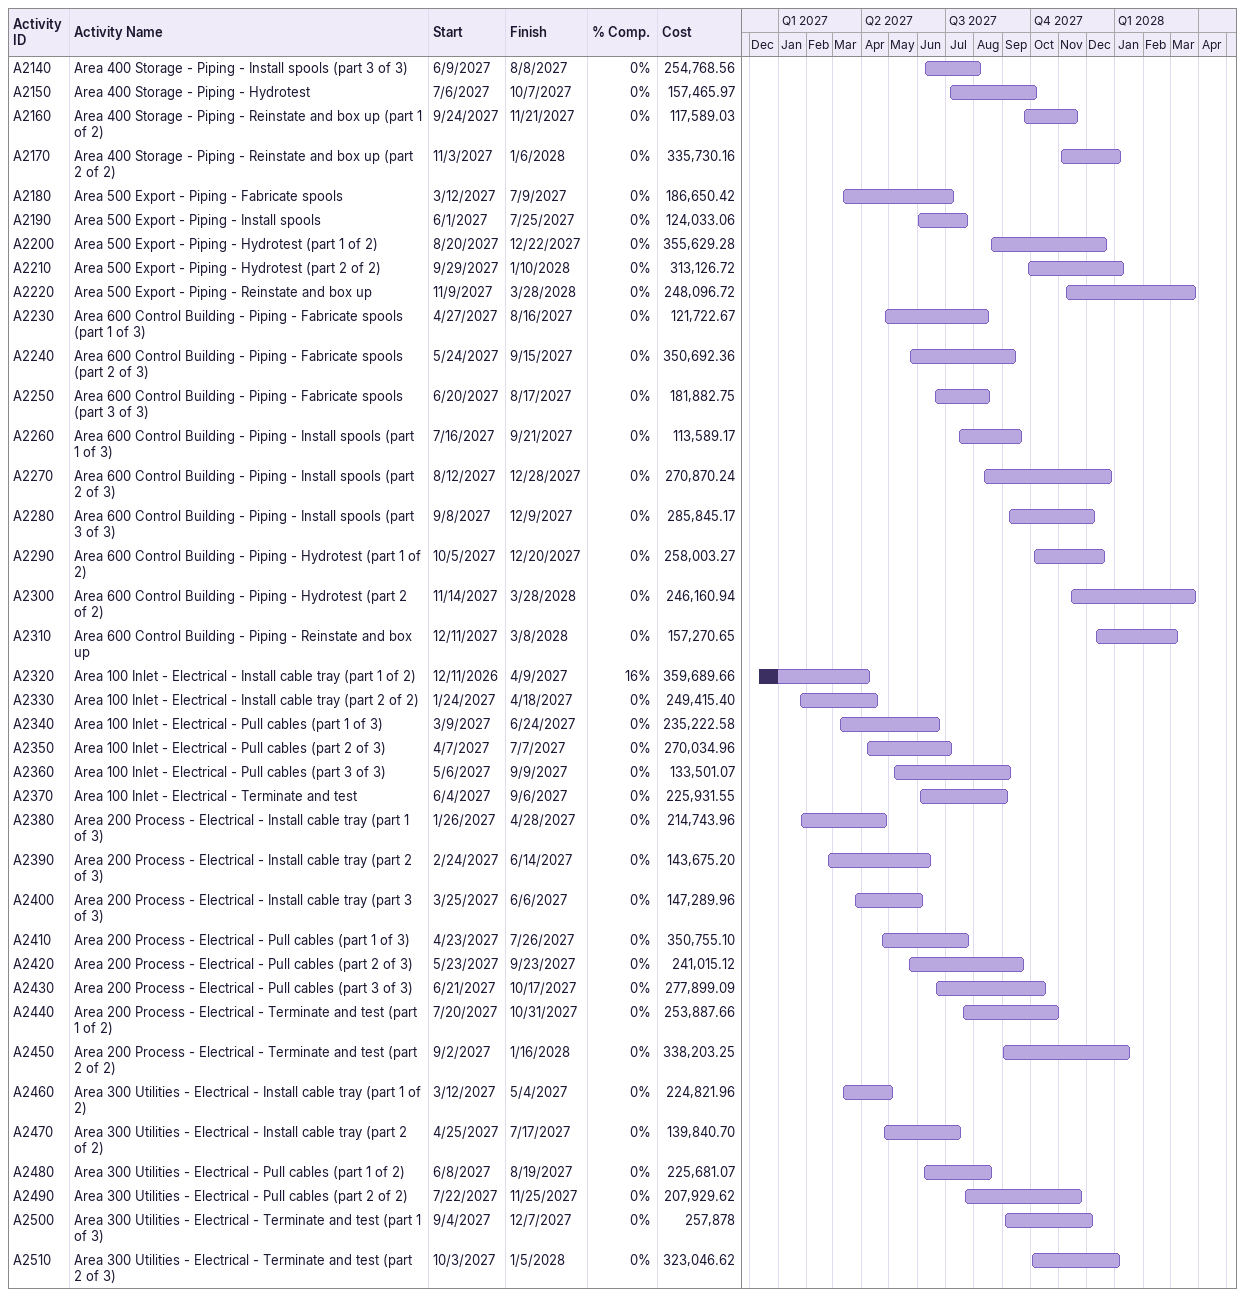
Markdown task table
| ID | Task | Start | Finish | % complete | Cost |
|---|---|---|---|---|---|
| A2140 | Area 400 Storage - Piping - Install spools (part 3 of 3) | 2027-06-09 | 2027-08-08 | 0 | 254768.56 |
| A2150 | Area 400 Storage - Piping - Hydrotest | 2027-07-06 | 2027-10-07 | 0 | 157465.97 |
| A2160 | Area 400 Storage - Piping - Reinstate and box up (part 1 of 2) | 2027-09-24 | 2027-11-21 | 0 | 117589.03 |
| A2170 | Area 400 Storage - Piping - Reinstate and box up (part 2 of 2) | 2027-11-03 | 2028-01-06 | 0 | 335730.16 |
| A2180 | Area 500 Export - Piping - Fabricate spools | 2027-03-12 | 2027-07-09 | 0 | 186650.42 |
| A2190 | Area 500 Export - Piping - Install spools | 2027-06-01 | 2027-07-25 | 0 | 124033.06 |
| A2200 | Area 500 Export - Piping - Hydrotest (part 1 of 2) | 2027-08-20 | 2027-12-22 | 0 | 355629.28 |
| A2210 | Area 500 Export - Piping - Hydrotest (part 2 of 2) | 2027-09-29 | 2028-01-10 | 0 | 313126.72 |
| A2220 | Area 500 Export - Piping - Reinstate and box up | 2027-11-09 | 2028-03-28 | 0 | 248096.72 |
| A2230 | Area 600 Control Building - Piping - Fabricate spools (part 1 of 3) | 2027-04-27 | 2027-08-16 | 0 | 121722.67 |
| A2240 | Area 600 Control Building - Piping - Fabricate spools (part 2 of 3) | 2027-05-24 | 2027-09-15 | 0 | 350692.36 |
| A2250 | Area 600 Control Building - Piping - Fabricate spools (part 3 of 3) | 2027-06-20 | 2027-08-17 | 0 | 181882.75 |
| A2260 | Area 600 Control Building - Piping - Install spools (part 1 of 3) | 2027-07-16 | 2027-09-21 | 0 | 113589.17 |
| A2270 | Area 600 Control Building - Piping - Install spools (part 2 of 3) | 2027-08-12 | 2027-12-28 | 0 | 270870.24 |
| A2280 | Area 600 Control Building - Piping - Install spools (part 3 of 3) | 2027-09-08 | 2027-12-09 | 0 | 285845.17 |
| A2290 | Area 600 Control Building - Piping - Hydrotest (part 1 of 2) | 2027-10-05 | 2027-12-20 | 0 | 258003.27 |
| A2300 | Area 600 Control Building - Piping - Hydrotest (part 2 of 2) | 2027-11-14 | 2028-03-28 | 0 | 246160.94 |
| A2310 | Area 600 Control Building - Piping - Reinstate and box up | 2027-12-11 | 2028-03-08 | 0 | 157270.65 |
| A2320 | Area 100 Inlet - Electrical - Install cable tray (part 1 of 2) | 2026-12-11 | 2027-04-09 | 16 | 359689.66 |
| A2330 | Area 100 Inlet - Electrical - Install cable tray (part 2 of 2) | 2027-01-24 | 2027-04-18 | 0 | 249415.40 |
| A2340 | Area 100 Inlet - Electrical - Pull cables (part 1 of 3) | 2027-03-09 | 2027-06-24 | 0 | 235222.58 |
| A2350 | Area 100 Inlet - Electrical - Pull cables (part 2 of 3) | 2027-04-07 | 2027-07-07 | 0 | 270034.96 |
| A2360 | Area 100 Inlet - Electrical - Pull cables (part 3 of 3) | 2027-05-06 | 2027-09-09 | 0 | 133501.07 |
| A2370 | Area 100 Inlet - Electrical - Terminate and test | 2027-06-04 | 2027-09-06 | 0 | 225931.55 |
| A2380 | Area 200 Process - Electrical - Install cable tray (part 1 of 3) | 2027-01-26 | 2027-04-28 | 0 | 214743.96 |
| A2390 | Area 200 Process - Electrical - Install cable tray (part 2 of 3) | 2027-02-24 | 2027-06-14 | 0 | 143675.20 |
| A2400 | Area 200 Process - Electrical - Install cable tray (part 3 of 3) | 2027-03-25 | 2027-06-06 | 0 | 147289.96 |
| A2410 | Area 200 Process - Electrical - Pull cables (part 1 of 3) | 2027-04-23 | 2027-07-26 | 0 | 350755.10 |
| A2420 | Area 200 Process - Electrical - Pull cables (part 2 of 3) | 2027-05-23 | 2027-09-23 | 0 | 241015.12 |
| A2430 | Area 200 Process - Electrical - Pull cables (part 3 of 3) | 2027-06-21 | 2027-10-17 | 0 | 277899.09 |
| A2440 | Area 200 Process - Electrical - Terminate and test (part 1 of 2) | 2027-07-20 | 2027-10-31 | 0 | 253887.66 |
| A2450 | Area 200 Process - Electrical - Terminate and test (part 2 of 2) | 2027-09-02 | 2028-01-16 | 0 | 338203.25 |
| A2460 | Area 300 Utilities - Electrical - Install cable tray (part 1 of 2) | 2027-03-12 | 2027-05-04 | 0 | 224821.96 |
| A2470 | Area 300 Utilities - Electrical - Install cable tray (part 2 of 2) | 2027-04-25 | 2027-07-17 | 0 | 139840.70 |
| A2480 | Area 300 Utilities - Electrical - Pull cables (part 1 of 2) | 2027-06-08 | 2027-08-19 | 0 | 225681.07 |
| A2490 | Area 300 Utilities - Electrical - Pull cables (part 2 of 2) | 2027-07-22 | 2027-11-25 | 0 | 207929.62 |
| A2500 | Area 300 Utilities - Electrical - Terminate and test (part 1 of 3) | 2027-09-04 | 2027-12-07 | 0 | 257878 |
| A2510 | Area 300 Utilities - Electrical - Terminate and test (part 2 of 3) | 2027-10-03 | 2028-01-05 | 0 | 323046.62 |
